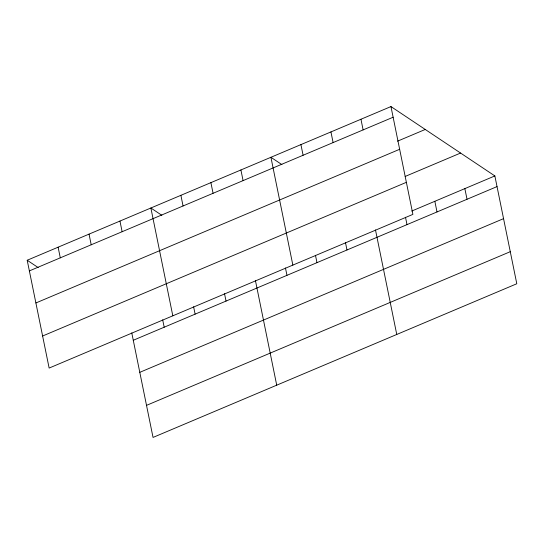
<?xml version="1.0" encoding="UTF-8"?>
<svg xmlns="http://www.w3.org/2000/svg" width="544" height="544" viewBox="0 0 544 544"><rect width="100%" height="100%" fill="white"/><g stroke="black" fill="none" stroke-linecap="round" stroke-linejoin="round"><path stroke-width="0.82" d="M390.959 106.57L412.896 214.384L49.137 368.064L27.2 260.25L390.959 106.57L494.863 175.936L516.8 283.75L153.041 437.43L131.77 332.894M29.369 270.905L393.128 117.225M397.548 141.161L425.252 129.458M35.89 302.967L399.65 149.287M405.171 176.446L460.578 153.041M42.616 336.002L406.375 182.322M411.76 211.045L494.863 175.936M133.273 340.272L497.032 186.592M139.794 372.334L503.554 218.654M146.513 405.368L510.279 251.688M281.894 164.608L270.919 157.284L292.856 265.098M161.854 215.322L150.878 207.998L172.815 315.812M27.2 260.25L38.175 267.573M464.855 188.612L467.024 199.267M434.846 201.294L437.009 211.949M405.498 217.246L407 224.624M360.951 119.245L363.12 129.9M375.489 229.928L396.76 334.465M330.942 131.927L333.105 142.582M345.481 242.604L346.984 249.982M300.927 144.602L303.096 155.258M315.472 255.286L316.968 262.664M285.457 267.961L286.96 275.339M240.91 169.959L243.08 180.615M255.449 280.643L276.719 385.179M210.902 182.641L213.064 193.297M224.529 293.706L226.032 301.084M180.887 195.316L183.056 205.972M193.61 306.768L195.112 314.146M162.69 319.831L164.193 327.209M119.959 221.061L122.128 231.717M89.039 234.124L91.208 244.78M58.12 247.187L60.289 257.842"/></g></svg>
